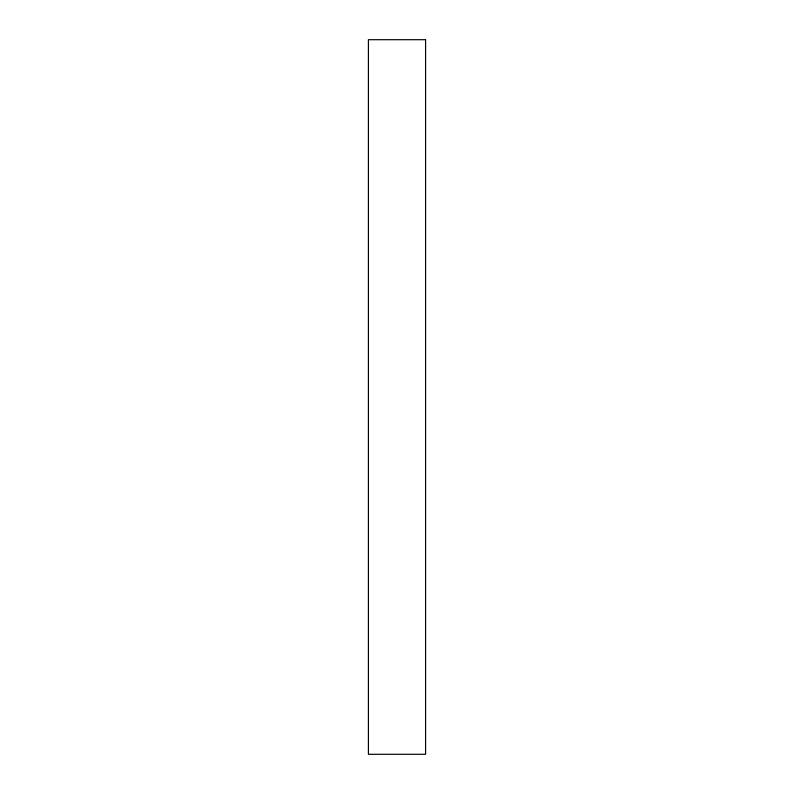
<?xml version="1.0" encoding="UTF-8"?>
<svg xmlns="http://www.w3.org/2000/svg" width="794" height="794" viewBox="0 0 794 794"><rect width="100%" height="100%" fill="white"/><g stroke="black" fill="none" stroke-linecap="round" stroke-linejoin="round"><path stroke-width="1.19" d="M425.584 39.7L368.416 39.7L368.416 754.3L425.584 754.3L425.584 39.7"/></g></svg>
